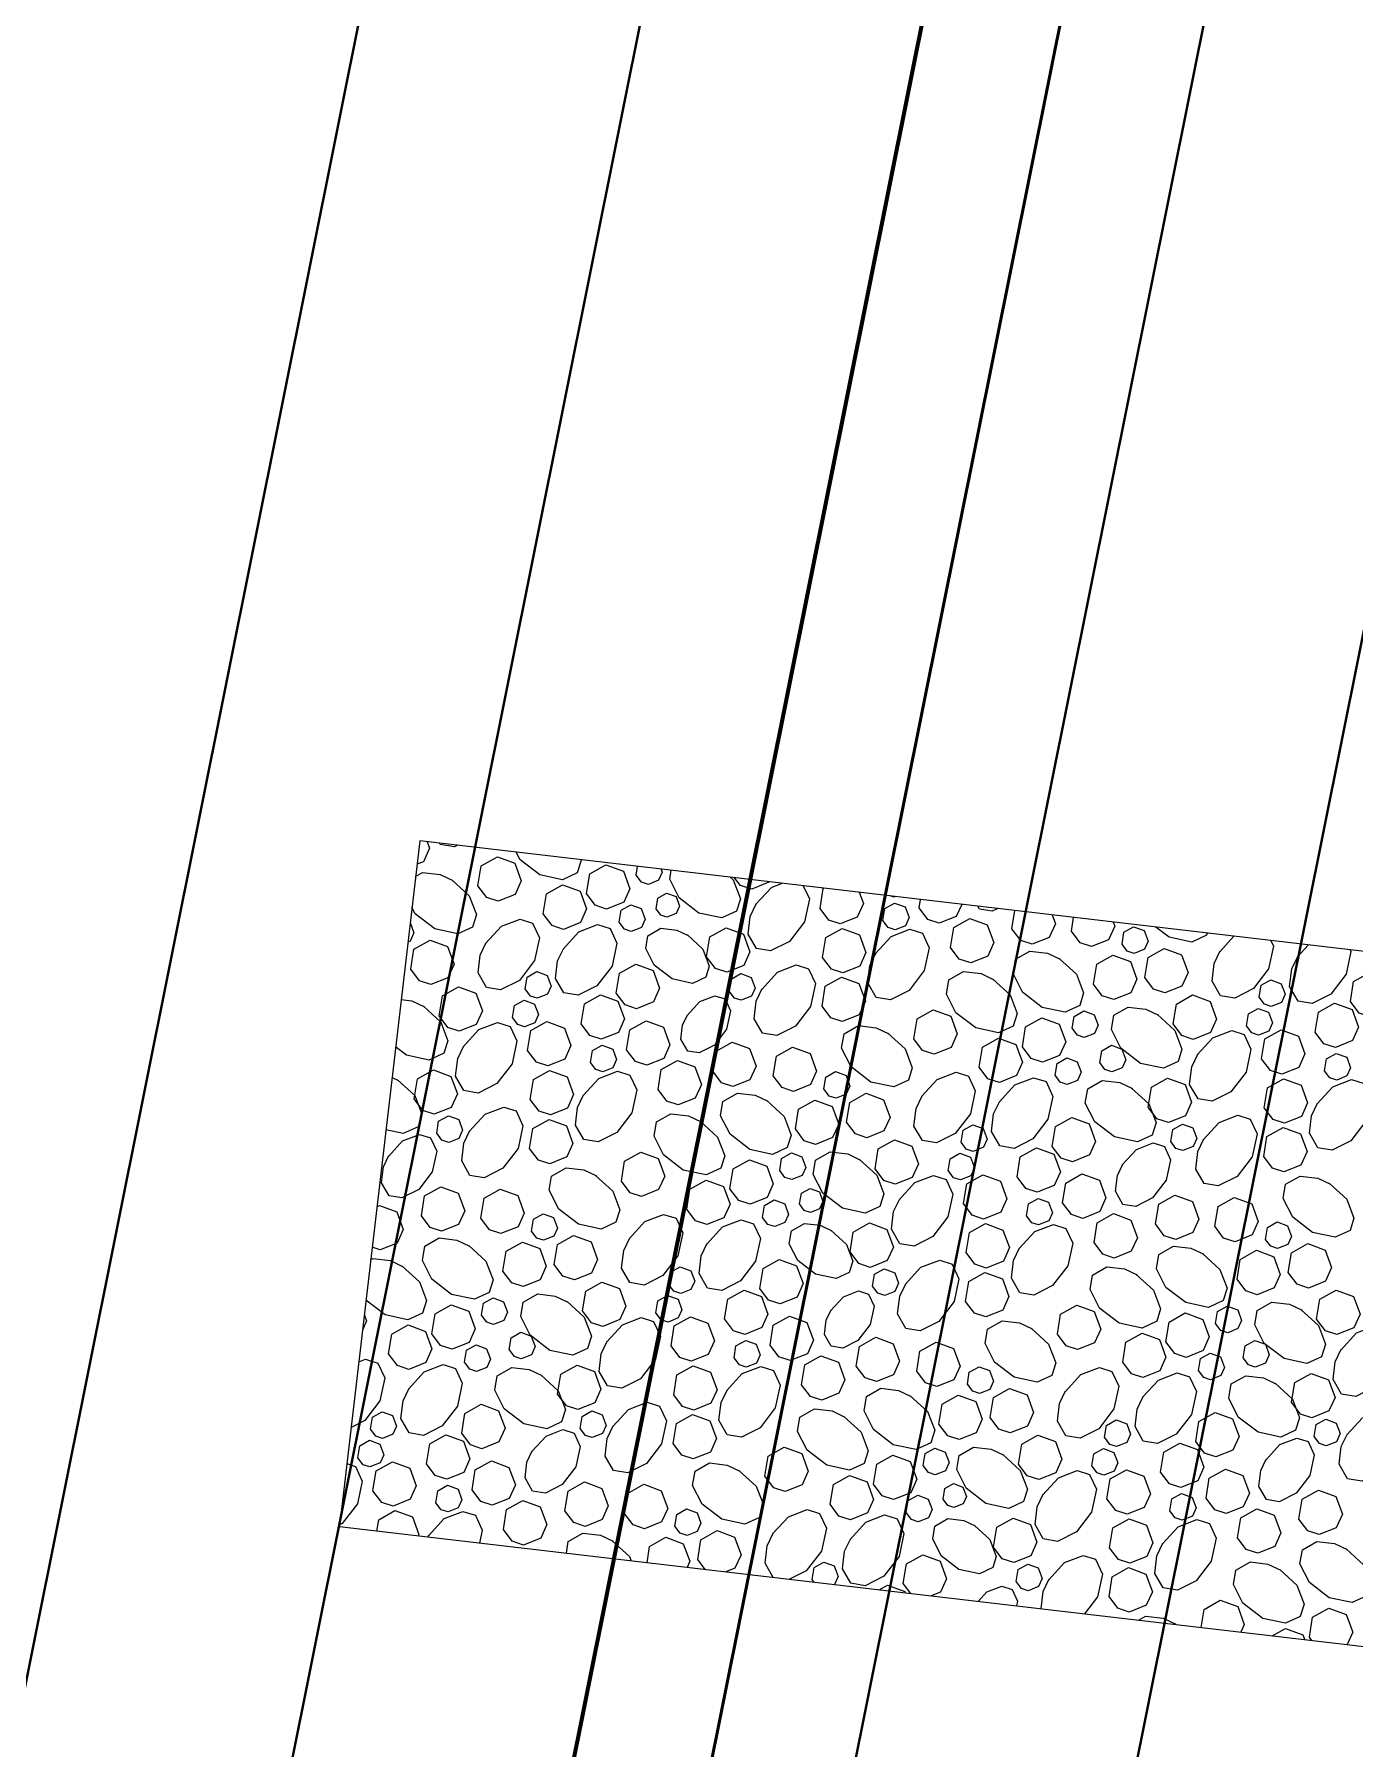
# Model space of a CAD drawing. Header units: feet. Extents: x 10084 to 13321, y 3329 to 8503.
# Drawn here: x 10614.25 to 10633.37, y 6440.68 to 6465.51 of the extents above; entities that cross this region are included whole.
import ezdxf

# ---------------------------------------------------------------- set-up
doc = ezdxf.new("R2010")
doc.units = ezdxf.units.FT
doc.header["$LTSCALE"] = 40
doc.header["$MEASUREMENT"] = 0
doc.linetypes.add('DGN Style 3', pattern=[204.068222, 145.763016, -58.305206])
doc.layers.add('Level 1', color=7, linetype='Continuous')
doc.layers.add('STORM', color=2, linetype='Continuous')

msp = doc.modelspace()

# ---------------------------------------------------------------- linework, layer by layer
at = {"layer": 'Level 1', "color": 5, "linetype": 'Continuous', "lineweight": 40}
for p, q in [((10607.023, 6406.217), (10620.74, 6474.618)), ((10610.933, 6405.372), (10624.45, 6472.772)), ((10618.753, 6403.679), (10632.299, 6471.226)), ((10622.662, 6402.831), (10636.225, 6470.46))]:
    msp.add_line(p, q, dxfattribs=at)
at = {"layer": 'Level 1', "color": 5, "linetype": 'Continuous', "lineweight": 70}
msp.add_line((10614.842, 6404.523), (10628.376, 6472.008), dxfattribs=at)
at = {"layer": 'Level 1', "color": 5, "linetype": 'DGN Style 3', "lineweight": 53}
msp.add_line((10616.764, 6404.138), (10630.298, 6471.623), dxfattribs=at)
at = {"layer": 'STORM', "color": 5, "flags": 128}
msp.add_lwpolyline([(10619.83, 6453.829), (10618.667, 6443.897), (10638.532, 6441.571), (10639.694, 6451.504)], close=True, dxfattribs=at)
for points in [[(10619.938, 6453.816), (10619.972, 6453.723), (10619.883, 6453.527), (10619.791, 6453.49)], [(10620.377, 6453.765), (10620.335, 6453.744), (10620.128, 6453.778), (10620.118, 6453.795)], [(10620.673, 6453.179), (10620.72, 6453.467), (10620.955, 6453.598), (10621.207, 6453.506), (10621.301, 6453.25), (10621.212, 6453.054), (10620.966, 6452.955), (10620.801, 6453.009), (10620.673, 6453.179)], [(10622.165, 6453.556), (10622.17, 6453.545), (10622.112, 6453.364), (10621.899, 6453.266), (10621.569, 6453.337), (10621.283, 6453.556), (10621.228, 6453.666)], [(10622.245, 6453.065), (10622.292, 6453.353), (10622.526, 6453.484), (10622.779, 6453.392), (10622.873, 6453.136), (10622.784, 6452.94), (10622.537, 6452.841), (10622.373, 6452.896), (10622.245, 6453.065)], [(10620.298, 6453.261), (10620.547, 6453.032), (10620.651, 6452.762), (10620.594, 6452.581), (10620.381, 6452.483), (10620.05, 6452.553), (10619.765, 6452.773), (10619.717, 6452.866)], [(10619.77, 6453.312), (10619.872, 6453.37), (10620.127, 6453.34), (10620.31, 6453.253)], [(10622.965, 6453.333), (10622.986, 6453.46)], [(10623.325, 6453.42), (10623.342, 6453.376), (10623.289, 6453.258), (10623.141, 6453.199), (10623.042, 6453.231), (10622.965, 6453.333)], [(10624.327, 6453.303), (10624.371, 6453.263), (10624.474, 6452.992), (10624.417, 6452.811), (10624.204, 6452.713), (10623.874, 6452.784), (10623.588, 6453.003), (10623.451, 6453.274), (10623.472, 6453.403)], [(10624.889, 6453.237), (10624.885, 6453.229), (10624.638, 6453.131), (10624.474, 6453.185), (10624.391, 6453.295)], [(10621.619, 6452.772), (10621.665, 6453.06), (10621.9, 6453.191), (10622.152, 6453.099), (10622.247, 6452.843), (10622.158, 6452.647), (10621.911, 6452.548), (10621.746, 6452.602), (10621.619, 6452.772)], [(10623.253, 6452.845), (10623.279, 6453.001), (10623.405, 6453.072), (10623.542, 6453.022), (10623.592, 6452.884), (10623.545, 6452.778), (10623.411, 6452.725), (10623.322, 6452.754), (10623.253, 6452.845)], [(10625.385, 6453.179), (10625.473, 6452.989), (10625.402, 6452.658), (10625.183, 6452.373), (10624.912, 6452.235), (10624.706, 6452.27), (10624.585, 6452.48), (10624.615, 6452.735), (10624.703, 6452.918)], [(10624.695, 6452.906), (10624.923, 6453.155), (10625.078, 6453.215)], [(10625.627, 6452.85), (10625.674, 6453.139), (10625.683, 6453.144)], [(10626.195, 6453.084), (10626.255, 6452.922), (10626.166, 6452.725), (10625.919, 6452.627), (10625.754, 6452.681), (10625.627, 6452.85)], [(10626.716, 6453.023), (10626.695, 6453.015), (10626.645, 6453.031)], [(10622.718, 6452.651), (10622.746, 6452.825), (10622.887, 6452.903), (10623.038, 6452.848), (10623.094, 6452.694), (10623.041, 6452.577), (10622.893, 6452.517), (10622.794, 6452.55), (10622.718, 6452.651)], [(10626.539, 6452.676), (10626.567, 6452.849), (10626.708, 6452.928), (10626.86, 6452.872), (10626.916, 6452.719), (10626.863, 6452.601), (10626.715, 6452.542), (10626.616, 6452.574), (10626.539, 6452.676)], [(10627.062, 6452.861), (10627.081, 6452.98)], [(10627.679, 6452.91), (10627.601, 6452.736), (10627.354, 6452.637), (10627.189, 6452.691), (10627.062, 6452.861)], [(10628.201, 6452.849), (10628.122, 6452.809), (10627.937, 6452.84), (10627.912, 6452.883)], [(10628.407, 6452.556), (10628.45, 6452.82)], [(10628.987, 6452.757), (10629.035, 6452.628), (10628.946, 6452.431), (10628.7, 6452.333), (10628.535, 6452.387), (10628.407, 6452.556)], [(10619.692, 6452.646), (10619.747, 6452.496), (10619.694, 6452.378), (10619.659, 6452.364)], [(10620.785, 6452.342), (10621.013, 6452.592), (10621.284, 6452.696), (10621.465, 6452.638), (10621.563, 6452.425), (10621.492, 6452.095), (10621.273, 6451.809), (10621.002, 6451.672), (10620.796, 6451.706), (10620.675, 6451.917), (10620.706, 6452.172), (10620.793, 6452.355)], [(10621.908, 6452.263), (10622.136, 6452.513), (10622.407, 6452.617), (10622.588, 6452.559), (10622.686, 6452.347), (10622.615, 6452.016), (10622.396, 6451.731), (10622.125, 6451.593), (10621.919, 6451.628), (10621.799, 6451.838), (10621.828, 6452.093), (10621.916, 6452.276)], [(10623.706, 6452.466), (10623.931, 6452.26), (10624.024, 6452.017), (10623.973, 6451.854), (10623.781, 6451.765), (10623.484, 6451.829), (10623.227, 6452.027), (10623.103, 6452.27), (10623.134, 6452.456), (10623.323, 6452.564), (10623.553, 6452.537), (10623.718, 6452.459)], [(10623.984, 6452.15), (10624.031, 6452.439), (10624.266, 6452.57), (10624.518, 6452.478), (10624.612, 6452.222), (10624.523, 6452.026), (10624.276, 6451.927), (10624.112, 6451.981), (10623.984, 6452.151)], [(10625.665, 6452.142), (10625.712, 6452.43), (10625.946, 6452.561), (10626.199, 6452.469), (10626.293, 6452.213), (10626.204, 6452.017), (10625.957, 6451.918), (10625.792, 6451.972), (10625.665, 6452.142)], [(10626.43, 6452.197), (10626.658, 6452.446), (10626.929, 6452.55), (10627.11, 6452.493), (10627.208, 6452.28), (10627.137, 6451.95), (10626.918, 6451.664), (10626.647, 6451.526), (10626.441, 6451.561), (10626.32, 6451.771), (10626.351, 6452.026), (10626.438, 6452.209)], [(10627.517, 6452.286), (10627.563, 6452.575), (10627.798, 6452.706), (10628.05, 6452.613), (10628.145, 6452.358), (10628.056, 6452.161), (10627.809, 6452.063), (10627.644, 6452.117), (10627.517, 6452.286)], [(10629.267, 6452.522), (10629.299, 6452.721)], [(10629.873, 6452.653), (10629.895, 6452.594), (10629.806, 6452.397), (10629.559, 6452.299), (10629.395, 6452.353), (10629.267, 6452.522)], [(10630.001, 6452.334), (10630.029, 6452.507), (10630.169, 6452.586), (10630.321, 6452.53), (10630.377, 6452.377), (10630.324, 6452.259), (10630.176, 6452.2), (10630.077, 6452.232), (10630.001, 6452.334)], [(10631.234, 6452.494), (10631.224, 6452.462), (10631.011, 6452.363), (10630.681, 6452.434), (10630.489, 6452.581)], [(10619.7, 6451.971), (10619.747, 6452.259), (10619.981, 6452.39), (10620.234, 6452.298), (10620.328, 6452.042), (10620.239, 6451.846), (10619.992, 6451.747), (10619.827, 6451.802), (10619.7, 6451.971)], [(10630.33, 6451.852), (10630.377, 6452.14), (10630.611, 6452.271), (10630.864, 6452.179), (10630.958, 6451.923), (10630.869, 6451.727), (10630.622, 6451.628), (10630.458, 6451.682), (10630.33, 6451.852)], [(10632.156, 6452.386), (10632.193, 6452.306), (10632.122, 6451.976), (10631.903, 6451.69), (10631.632, 6451.553), (10631.426, 6451.587), (10631.306, 6451.798), (10631.336, 6452.052), (10631.423, 6452.236)], [(10631.415, 6452.223), (10631.622, 6452.449)], [(10633.305, 6452.252), (10633.316, 6452.227), (10633.245, 6451.897), (10633.026, 6451.611), (10632.755, 6451.474), (10632.549, 6451.508), (10632.428, 6451.719), (10632.459, 6451.974), (10632.546, 6452.157)], [(10632.538, 6452.144), (10632.701, 6452.322)], [(10622.677, 6451.623), (10622.724, 6451.911), (10622.959, 6452.042), (10623.211, 6451.95), (10623.305, 6451.694), (10623.216, 6451.498), (10622.97, 6451.399), (10622.805, 6451.454), (10622.677, 6451.623)], [(10624.783, 6451.679), (10625.011, 6451.928), (10625.282, 6452.032), (10625.462, 6451.975), (10625.561, 6451.762), (10625.49, 6451.432), (10625.271, 6451.146), (10625, 6451.008), (10624.793, 6451.043), (10624.673, 6451.253), (10624.703, 6451.508), (10624.791, 6451.692)], [(10629.092, 6452.125), (10629.342, 6451.897), (10629.445, 6451.626), (10629.388, 6451.445), (10629.175, 6451.347), (10628.845, 6451.418), (10628.559, 6451.637), (10628.422, 6451.908), (10628.456, 6452.114), (10628.666, 6452.234), (10628.921, 6452.204), (10629.105, 6452.117)], [(10629.588, 6451.755), (10629.634, 6452.043), (10629.869, 6452.174), (10630.121, 6452.082), (10630.216, 6451.826), (10630.127, 6451.63), (10629.88, 6451.531), (10629.715, 6451.586), (10629.588, 6451.755)], [(10621.357, 6451.684), (10621.385, 6451.857), (10621.526, 6451.935), (10621.677, 6451.88), (10621.734, 6451.727), (10621.68, 6451.608), (10621.532, 6451.549), (10621.433, 6451.582), (10621.357, 6451.684)], [(10624.311, 6451.654), (10624.339, 6451.827), (10624.48, 6451.906), (10624.631, 6451.85), (10624.687, 6451.697), (10624.634, 6451.579), (10624.486, 6451.52), (10624.387, 6451.553), (10624.311, 6451.654)], [(10625.657, 6451.434), (10625.704, 6451.723), (10625.938, 6451.854), (10626.191, 6451.762), (10626.285, 6451.506), (10626.196, 6451.31), (10625.949, 6451.211), (10625.784, 6451.265), (10625.657, 6451.435)], [(10628.129, 6451.827), (10628.379, 6451.598), (10628.482, 6451.327), (10628.425, 6451.147), (10628.212, 6451.048), (10627.882, 6451.12), (10627.596, 6451.339), (10627.459, 6451.609), (10627.493, 6451.816), (10627.704, 6451.936), (10627.959, 6451.906), (10628.142, 6451.819)], [(10631.987, 6451.564), (10632.015, 6451.737), (10632.156, 6451.816), (10632.307, 6451.761), (10632.364, 6451.607), (10632.31, 6451.489), (10632.162, 6451.43), (10632.064, 6451.463), (10631.987, 6451.564)], [(10633.307, 6451.504), (10633.354, 6451.792), (10633.589, 6451.923), (10633.841, 6451.831), (10633.935, 6451.575), (10633.846, 6451.379), (10633.6, 6451.28), (10633.435, 6451.334), (10633.307, 6451.504)], [(10619.561, 6451.53), (10619.716, 6451.512), (10619.899, 6451.425)], [(10620.111, 6451.296), (10620.158, 6451.585), (10620.392, 6451.716), (10620.645, 6451.623), (10620.739, 6451.368), (10620.65, 6451.171), (10620.404, 6451.073), (10620.239, 6451.127), (10620.111, 6451.296)], [(10621.173, 6451.27), (10621.201, 6451.443), (10621.341, 6451.521), (10621.493, 6451.466), (10621.549, 6451.313), (10621.496, 6451.195), (10621.348, 6451.136), (10621.249, 6451.168), (10621.173, 6451.27)], [(10622.168, 6451.18), (10622.215, 6451.468), (10622.449, 6451.6), (10622.701, 6451.507), (10622.796, 6451.252), (10622.707, 6451.055), (10622.46, 6450.957), (10622.295, 6451.011), (10622.168, 6451.18)], [(10623.702, 6451.3), (10623.887, 6451.502), (10624.106, 6451.586), (10624.253, 6451.54), (10624.332, 6451.368), (10624.275, 6451.1), (10624.097, 6450.868), (10623.878, 6450.757), (10623.711, 6450.785), (10623.613, 6450.955), (10623.638, 6451.162), (10623.709, 6451.31)], [(10630.741, 6451.177), (10630.788, 6451.466), (10631.022, 6451.597), (10631.275, 6451.504), (10631.369, 6451.249), (10631.28, 6451.052), (10631.033, 6450.954), (10630.869, 6451.008), (10630.741, 6451.177)], [(10619.886, 6451.433), (10620.136, 6451.204), (10620.239, 6450.934), (10620.182, 6450.753), (10619.969, 6450.655), (10619.639, 6450.726), (10619.481, 6450.847)], [(10626.986, 6450.961), (10627.033, 6451.25), (10627.267, 6451.381), (10627.52, 6451.289), (10627.614, 6451.033), (10627.525, 6450.836), (10627.278, 6450.738), (10627.113, 6450.792), (10626.986, 6450.961)], [(10628.558, 6450.847), (10628.605, 6451.136), (10628.839, 6451.267), (10629.092, 6451.175), (10629.186, 6450.919), (10629.097, 6450.722), (10628.85, 6450.624), (10628.685, 6450.678), (10628.558, 6450.847)], [(10629.278, 6451.115), (10629.306, 6451.288), (10629.447, 6451.367), (10629.598, 6451.311), (10629.655, 6451.158), (10629.602, 6451.04), (10629.453, 6450.981), (10629.354, 6451.014), (10629.278, 6451.115)], [(10630.516, 6451.314), (10630.766, 6451.085), (10630.869, 6450.814), (10630.812, 6450.634), (10630.599, 6450.535), (10630.269, 6450.606), (10629.983, 6450.826), (10629.846, 6451.096), (10629.88, 6451.303), (10630.091, 6451.423), (10630.346, 6451.393), (10630.529, 6451.306)], [(10631.803, 6451.151), (10631.831, 6451.324), (10631.971, 6451.402), (10632.123, 6451.347), (10632.179, 6451.193), (10632.126, 6451.075), (10631.978, 6451.016), (10631.879, 6451.049), (10631.803, 6451.151)], [(10632.798, 6451.061), (10632.844, 6451.349), (10633.079, 6451.481), (10633.331, 6451.388), (10633.425, 6451.132), (10633.337, 6450.936), (10633.09, 6450.838), (10632.925, 6450.892), (10632.798, 6451.061)], [(10620.46, 6450.847), (10620.688, 6451.097), (10620.959, 6451.201), (10621.139, 6451.143), (10621.238, 6450.931), (10621.167, 6450.6), (10620.948, 6450.315), (10620.677, 6450.177), (10620.471, 6450.212), (10620.35, 6450.422), (10620.38, 6450.677), (10620.468, 6450.86)], [(10621.392, 6450.792), (10621.439, 6451.081), (10621.673, 6451.212), (10621.926, 6451.119), (10622.02, 6450.864), (10621.931, 6450.667), (10621.684, 6450.569), (10621.52, 6450.623), (10621.392, 6450.792)], [(10622.827, 6450.803), (10622.873, 6451.091), (10623.108, 6451.222), (10623.36, 6451.13), (10623.454, 6450.874), (10623.366, 6450.678), (10623.119, 6450.579), (10622.954, 6450.633), (10622.827, 6450.803)], [(10626.611, 6451.043), (10626.86, 6450.815), (10626.964, 6450.544), (10626.907, 6450.364), (10626.694, 6450.265), (10626.363, 6450.336), (10626.078, 6450.555), (10625.94, 6450.826), (10625.975, 6451.033), (10626.185, 6451.153), (10626.44, 6451.123), (10626.623, 6451.035)], [(10631.09, 6450.728), (10631.318, 6450.978), (10631.589, 6451.082), (10631.769, 6451.024), (10631.868, 6450.812), (10631.797, 6450.481), (10631.578, 6450.195), (10631.307, 6450.058), (10631.101, 6450.093), (10630.98, 6450.303), (10631.01, 6450.558), (10631.098, 6450.741)], [(10632.022, 6450.673), (10632.069, 6450.961), (10632.303, 6451.093), (10632.556, 6451), (10632.65, 6450.745), (10632.561, 6450.548), (10632.314, 6450.45), (10632.149, 6450.504), (10632.022, 6450.673)], [(10622.304, 6450.618), (10622.332, 6450.791), (10622.473, 6450.869), (10622.625, 6450.814), (10622.681, 6450.661), (10622.628, 6450.543), (10622.48, 6450.484), (10622.381, 6450.516), (10622.305, 6450.618)], [(10624.074, 6450.495), (10624.121, 6450.784), (10624.356, 6450.915), (10624.608, 6450.823), (10624.702, 6450.567), (10624.613, 6450.37), (10624.367, 6450.272), (10624.202, 6450.326), (10624.075, 6450.495)], [(10624.95, 6450.424), (10624.997, 6450.712), (10625.231, 6450.843), (10625.484, 6450.751), (10625.578, 6450.495), (10625.489, 6450.299), (10625.242, 6450.2), (10625.077, 6450.255), (10624.95, 6450.424)], [(10627.932, 6450.554), (10627.978, 6450.843), (10628.213, 6450.974), (10628.465, 6450.881), (10628.559, 6450.626), (10628.471, 6450.43), (10628.224, 6450.331), (10628.059, 6450.385), (10627.932, 6450.554)], [(10629.678, 6450.617), (10629.706, 6450.79), (10629.847, 6450.869), (10629.998, 6450.814), (10630.054, 6450.66), (10630.001, 6450.542), (10629.853, 6450.483), (10629.754, 6450.516), (10629.678, 6450.617)], [(10632.934, 6450.498), (10632.962, 6450.672), (10633.103, 6450.75), (10633.255, 6450.695), (10633.311, 6450.541), (10633.258, 6450.424), (10633.11, 6450.364), (10633.011, 6450.397), (10632.934, 6450.498)], [(10619.749, 6450.092), (10619.796, 6450.381), (10620.031, 6450.512), (10620.283, 6450.419), (10620.377, 6450.164), (10620.288, 6449.967), (10620.041, 6449.869), (10619.877, 6449.923), (10619.749, 6450.092)], [(10621.43, 6450.083), (10621.477, 6450.372), (10621.711, 6450.503), (10621.964, 6450.411), (10622.058, 6450.155), (10621.969, 6449.959), (10621.722, 6449.86), (10621.558, 6449.914), (10621.43, 6450.083)], [(10623.282, 6450.228), (10623.328, 6450.517), (10623.563, 6450.648), (10623.816, 6450.555), (10623.91, 6450.3), (10623.821, 6450.103), (10623.574, 6450.005), (10623.409, 6450.059), (10623.282, 6450.228)], [(10629.031, 6450.434), (10629.059, 6450.607), (10629.2, 6450.686), (10629.351, 6450.631), (10629.407, 6450.477), (10629.354, 6450.359), (10629.206, 6450.3), (10629.107, 6450.333), (10629.031, 6450.434)], [(10619.509, 6450.368), (10619.759, 6450.139), (10619.863, 6449.869), (10619.806, 6449.688), (10619.593, 6449.59), (10619.34, 6449.644)], [(10619.429, 6450.404), (10619.522, 6450.36)], [(10622.195, 6450.139), (10622.424, 6450.388), (10622.694, 6450.492), (10622.875, 6450.435), (10622.973, 6450.222), (10622.902, 6449.891), (10622.683, 6449.606), (10622.413, 6449.468), (10622.206, 6449.503), (10622.086, 6449.713), (10622.116, 6449.968), (10622.203, 6450.151)], [(10625.683, 6450.236), (10625.711, 6450.409), (10625.852, 6450.488), (10626.004, 6450.432), (10626.06, 6450.279), (10626.007, 6450.161), (10625.859, 6450.102), (10625.76, 6450.134), (10625.684, 6450.236)], [(10627.098, 6450.125), (10627.326, 6450.374), (10627.597, 6450.478), (10627.778, 6450.421), (10627.876, 6450.208), (10627.805, 6449.877), (10627.586, 6449.592), (10627.315, 6449.455), (10627.109, 6449.489), (10626.988, 6449.699), (10627.019, 6449.954), (10627.106, 6450.138)], [(10628.221, 6450.046), (10628.449, 6450.296), (10628.72, 6450.399), (10628.9, 6450.342), (10628.999, 6450.129), (10628.928, 6449.799), (10628.709, 6449.513), (10628.438, 6449.376), (10628.231, 6449.41), (10628.111, 6449.621), (10628.141, 6449.876), (10628.229, 6450.059)], [(10630.139, 6450.249), (10630.389, 6450.02), (10630.493, 6449.75), (10630.435, 6449.569), (10630.223, 6449.471), (10629.892, 6449.542), (10629.606, 6449.761), (10629.469, 6450.031), (10629.504, 6450.238), (10629.714, 6450.358), (10629.969, 6450.328), (10630.152, 6450.241)], [(10630.379, 6449.973), (10630.426, 6450.262), (10630.661, 6450.393), (10630.913, 6450.3), (10631.007, 6450.045), (10630.918, 6449.848), (10630.672, 6449.749), (10630.507, 6449.804), (10630.379, 6449.973)], [(10632.06, 6449.964), (10632.107, 6450.253), (10632.341, 6450.384), (10632.594, 6450.291), (10632.688, 6450.036), (10632.599, 6449.839), (10632.352, 6449.741), (10632.188, 6449.795), (10632.06, 6449.964)], [(10632.825, 6450.019), (10633.053, 6450.269), (10633.324, 6450.373), (10633.505, 6450.315), (10633.603, 6450.103), (10633.532, 6449.772), (10633.313, 6449.487), (10633.042, 6449.349), (10632.836, 6449.384), (10632.716, 6449.594), (10632.746, 6449.849), (10632.833, 6450.032)], [(10624.857, 6450.067), (10625.106, 6449.838), (10625.21, 6449.568), (10625.153, 6449.387), (10624.94, 6449.289), (10624.61, 6449.36), (10624.324, 6449.579), (10624.187, 6449.849), (10624.221, 6450.056), (10624.432, 6450.176), (10624.686, 6450.146), (10624.87, 6450.059)], [(10625.271, 6449.657), (10625.317, 6449.945), (10625.552, 6450.076), (10625.804, 6449.984), (10625.898, 6449.728), (10625.809, 6449.532), (10625.563, 6449.433), (10625.398, 6449.487), (10625.271, 6449.657)], [(10626.013, 6449.754), (10626.06, 6450.042), (10626.294, 6450.173), (10626.547, 6450.081), (10626.641, 6449.825), (10626.552, 6449.629), (10626.305, 6449.53), (10626.14, 6449.584), (10626.013, 6449.754)], [(10620.076, 6449.596), (10620.104, 6449.769), (10620.245, 6449.847), (10620.396, 6449.792), (10620.452, 6449.639), (10620.399, 6449.521), (10620.251, 6449.462), (10620.152, 6449.494), (10620.076, 6449.596)], [(10620.548, 6449.621), (10620.776, 6449.87), (10621.047, 6449.974), (10621.227, 6449.917), (10621.326, 6449.704), (10621.255, 6449.373), (10621.036, 6449.088), (10620.765, 6448.95), (10620.558, 6448.985), (10620.438, 6449.195), (10620.468, 6449.45), (10620.556, 6449.633)], [(10621.422, 6449.376), (10621.469, 6449.665), (10621.703, 6449.796), (10621.956, 6449.703), (10622.05, 6449.448), (10621.961, 6449.251), (10621.715, 6449.153), (10621.549, 6449.207), (10621.422, 6449.376)], [(10623.894, 6449.768), (10624.144, 6449.54), (10624.247, 6449.269), (10624.19, 6449.089), (10623.977, 6448.99), (10623.647, 6449.061), (10623.361, 6449.281), (10623.224, 6449.551), (10623.258, 6449.758), (10623.469, 6449.878), (10623.724, 6449.848), (10623.907, 6449.76)], [(10628.99, 6449.405), (10629.037, 6449.694), (10629.272, 6449.825), (10629.524, 6449.733), (10629.618, 6449.477), (10629.529, 6449.28), (10629.282, 6449.182), (10629.118, 6449.236), (10628.99, 6449.405)], [(10631.178, 6449.501), (10631.406, 6449.751), (10631.677, 6449.855), (10631.857, 6449.797), (10631.956, 6449.585), (10631.885, 6449.254), (10631.666, 6448.969), (10631.395, 6448.831), (10631.189, 6448.866), (10631.068, 6449.076), (10631.098, 6449.331), (10631.186, 6449.514)], [(10619.377, 6449.26), (10619.582, 6449.485), (10619.826, 6449.578), (10619.988, 6449.527), (10620.077, 6449.336), (10620.013, 6449.038), (10619.816, 6448.781), (10619.572, 6448.657), (10619.386, 6448.688), (10619.278, 6448.878), (10619.305, 6449.107), (10619.384, 6449.272)], [(10627.67, 6449.466), (10627.698, 6449.639), (10627.839, 6449.718), (10627.99, 6449.662), (10628.047, 6449.509), (10627.993, 6449.391), (10627.845, 6449.332), (10627.746, 6449.365), (10627.67, 6449.466)], [(10630.706, 6449.477), (10630.734, 6449.65), (10630.875, 6449.728), (10631.026, 6449.673), (10631.082, 6449.52), (10631.029, 6449.402), (10630.881, 6449.343), (10630.782, 6449.375), (10630.706, 6449.477)], [(10632.052, 6449.257), (10632.099, 6449.546), (10632.333, 6449.677), (10632.586, 6449.584), (10632.68, 6449.329), (10632.591, 6449.132), (10632.344, 6449.034), (10632.179, 6449.088), (10632.052, 6449.257)], [(10622.751, 6448.903), (10622.798, 6449.192), (10623.032, 6449.323), (10623.285, 6449.23), (10623.379, 6448.975), (10623.29, 6448.778), (10623.043, 6448.68), (10622.879, 6448.734), (10622.751, 6448.903)], [(10625.043, 6449.057), (10625.071, 6449.23), (10625.212, 6449.309), (10625.363, 6449.253), (10625.42, 6449.1), (10625.367, 6448.982), (10625.219, 6448.923), (10625.12, 6448.956), (10625.043, 6449.057)], [(10626.199, 6449.215), (10626.448, 6448.987), (10626.552, 6448.716), (10626.495, 6448.536), (10626.282, 6448.437), (10625.951, 6448.508), (10625.666, 6448.727), (10625.529, 6448.998), (10625.563, 6449.205), (10625.773, 6449.325), (10626.028, 6449.295), (10626.212, 6449.207)], [(10626.424, 6449.079), (10626.471, 6449.367), (10626.705, 6449.498), (10626.958, 6449.406), (10627.052, 6449.15), (10626.963, 6448.954), (10626.716, 6448.855), (10626.551, 6448.91), (10626.424, 6449.079)], [(10627.485, 6449.052), (10627.513, 6449.225), (10627.654, 6449.304), (10627.806, 6449.249), (10627.862, 6449.095), (10627.809, 6448.977), (10627.661, 6448.918), (10627.562, 6448.951), (10627.486, 6449.052)], [(10628.48, 6448.963), (10628.527, 6449.251), (10628.762, 6449.382), (10629.014, 6449.29), (10629.108, 6449.034), (10629.02, 6448.838), (10628.773, 6448.739), (10628.608, 6448.794), (10628.481, 6448.963)], [(10630.005, 6449.137), (10630.21, 6449.361), (10630.454, 6449.455), (10630.616, 6449.403), (10630.705, 6449.212), (10630.641, 6448.914), (10630.444, 6448.657), (10630.2, 6448.534), (10630.014, 6448.565), (10629.906, 6448.754), (10629.933, 6448.984), (10630.012, 6449.149)], [(10622.376, 6448.985), (10622.625, 6448.757), (10622.729, 6448.486), (10622.672, 6448.305), (10622.459, 6448.207), (10622.128, 6448.278), (10621.843, 6448.497), (10621.705, 6448.768), (10621.74, 6448.974), (10621.95, 6449.095), (10622.205, 6449.065), (10622.388, 6448.977)], [(10624.323, 6448.789), (10624.37, 6449.078), (10624.604, 6449.209), (10624.857, 6449.116), (10624.951, 6448.861), (10624.862, 6448.664), (10624.615, 6448.566), (10624.451, 6448.62), (10624.323, 6448.789)], [(10619.855, 6448.4), (10619.902, 6448.688), (10620.137, 6448.819), (10620.389, 6448.727), (10620.483, 6448.471), (10620.394, 6448.275), (10620.147, 6448.176), (10619.983, 6448.231), (10619.855, 6448.4)], [(10620.715, 6448.366), (10620.762, 6448.654), (10620.996, 6448.785), (10621.249, 6448.693), (10621.343, 6448.437), (10621.254, 6448.241), (10621.007, 6448.142), (10620.842, 6448.197), (10620.715, 6448.366)], [(10623.697, 6448.496), (10623.743, 6448.785), (10623.978, 6448.916), (10624.23, 6448.823), (10624.325, 6448.568), (10624.236, 6448.371), (10623.989, 6448.273), (10623.824, 6448.327), (10623.697, 6448.496)], [(10625.331, 6448.57), (10625.357, 6448.725), (10625.483, 6448.796), (10625.62, 6448.746), (10625.67, 6448.608), (10625.622, 6448.502), (10625.489, 6448.449), (10625.4, 6448.478), (10625.331, 6448.57)], [(10626.773, 6448.63), (10627.001, 6448.88), (10627.272, 6448.983), (10627.452, 6448.926), (10627.551, 6448.713), (10627.48, 6448.383), (10627.261, 6448.097), (10626.99, 6447.96), (10626.783, 6447.994), (10626.663, 6448.205), (10626.693, 6448.46), (10626.781, 6448.643)], [(10627.705, 6448.575), (10627.752, 6448.863), (10627.986, 6448.994), (10628.239, 6448.902), (10628.333, 6448.646), (10628.244, 6448.45), (10627.997, 6448.351), (10627.832, 6448.406), (10627.705, 6448.575)], [(10629.14, 6448.585), (10629.186, 6448.874), (10629.421, 6449.005), (10629.673, 6448.913), (10629.767, 6448.657), (10629.678, 6448.46), (10629.432, 6448.362), (10629.267, 6448.416), (10629.14, 6448.585)], [(10633.006, 6448.866), (10633.255, 6448.638), (10633.359, 6448.367), (10633.302, 6448.186), (10633.089, 6448.088), (10632.758, 6448.159), (10632.473, 6448.378), (10632.335, 6448.649), (10632.37, 6448.855), (10632.58, 6448.975), (10632.835, 6448.945), (10633.018, 6448.858)], [(10619.21, 6448.529), (10619.246, 6448.549), (10619.498, 6448.457), (10619.593, 6448.201), (10619.504, 6448.005), (10619.257, 6447.906), (10619.141, 6447.944)], [(10624.796, 6448.376), (10624.824, 6448.549), (10624.965, 6448.628), (10625.116, 6448.572), (10625.172, 6448.419), (10625.119, 6448.301), (10624.971, 6448.242), (10624.872, 6448.275), (10624.796, 6448.376)], [(10628.617, 6448.4), (10628.645, 6448.573), (10628.786, 6448.652), (10628.938, 6448.597), (10628.994, 6448.443), (10628.941, 6448.325), (10628.792, 6448.266), (10628.694, 6448.299), (10628.617, 6448.4)], [(10630.485, 6448.281), (10630.532, 6448.569), (10630.767, 6448.7), (10631.019, 6448.608), (10631.113, 6448.352), (10631.024, 6448.156), (10630.778, 6448.057), (10630.613, 6448.111), (10630.485, 6448.281)], [(10631.345, 6448.247), (10631.392, 6448.535), (10631.626, 6448.666), (10631.879, 6448.574), (10631.973, 6448.318), (10631.884, 6448.122), (10631.637, 6448.023), (10631.472, 6448.077), (10631.345, 6448.247)], [(10621.449, 6448.178), (10621.477, 6448.35), (10621.617, 6448.429), (10621.769, 6448.374), (10621.825, 6448.221), (10621.772, 6448.103), (10621.624, 6448.044), (10621.525, 6448.076), (10621.449, 6448.178)], [(10622.863, 6448.067), (10623.091, 6448.316), (10623.362, 6448.42), (10623.543, 6448.363), (10623.641, 6448.15), (10623.57, 6447.819), (10623.351, 6447.534), (10623.08, 6447.396), (10622.874, 6447.431), (10622.753, 6447.641), (10622.784, 6447.896), (10622.871, 6448.079)], [(10623.986, 6447.988), (10624.214, 6448.238), (10624.485, 6448.341), (10624.665, 6448.284), (10624.764, 6448.071), (10624.693, 6447.74), (10624.474, 6447.455), (10624.203, 6447.318), (10623.996, 6447.352), (10623.876, 6447.562), (10623.906, 6447.817), (10623.994, 6448.001)], [(10625.784, 6448.19), (10626.009, 6447.985), (10626.102, 6447.741), (10626.051, 6447.579), (10625.859, 6447.49), (10625.561, 6447.554), (10625.305, 6447.751), (10625.181, 6447.995), (10625.212, 6448.181), (10625.401, 6448.289), (10625.631, 6448.262), (10625.796, 6448.183)], [(10626.062, 6447.875), (10626.109, 6448.164), (10626.344, 6448.295), (10626.596, 6448.202), (10626.69, 6447.947), (10626.601, 6447.75), (10626.354, 6447.651), (10626.19, 6447.706), (10626.062, 6447.875)], [(10627.743, 6447.866), (10627.79, 6448.155), (10628.024, 6448.286), (10628.277, 6448.193), (10628.371, 6447.938), (10628.282, 6447.741), (10628.035, 6447.643), (10627.87, 6447.697), (10627.743, 6447.866)], [(10628.508, 6447.921), (10628.736, 6448.171), (10629.007, 6448.275), (10629.188, 6448.217), (10629.286, 6448.005), (10629.215, 6447.674), (10628.996, 6447.389), (10628.725, 6447.251), (10628.519, 6447.285), (10628.398, 6447.496), (10628.429, 6447.751), (10628.516, 6447.934)], [(10629.595, 6448.011), (10629.641, 6448.299), (10629.876, 6448.43), (10630.128, 6448.338), (10630.223, 6448.082), (10630.134, 6447.886), (10629.887, 6447.787), (10629.722, 6447.842), (10629.595, 6448.011)], [(10632.078, 6448.058), (10632.106, 6448.231), (10632.247, 6448.31), (10632.399, 6448.255), (10632.455, 6448.101), (10632.402, 6447.983), (10632.254, 6447.924), (10632.155, 6447.957), (10632.079, 6448.058)], [(10620.54, 6447.968), (10620.789, 6447.74), (10620.893, 6447.47), (10620.836, 6447.289), (10620.623, 6447.191), (10620.292, 6447.261), (10620.007, 6447.481), (10619.87, 6447.751), (10619.904, 6447.958), (10620.114, 6448.078), (10620.369, 6448.048), (10620.553, 6447.961)], [(10621.036, 6447.599), (10621.082, 6447.887), (10621.317, 6448.018), (10621.569, 6447.926), (10621.663, 6447.67), (10621.575, 6447.474), (10621.328, 6447.375), (10621.163, 6447.429), (10621.036, 6447.598)], [(10621.778, 6447.695), (10621.825, 6447.984), (10622.059, 6448.115), (10622.312, 6448.023), (10622.406, 6447.767), (10622.317, 6447.57), (10622.07, 6447.472), (10621.905, 6447.526), (10621.778, 6447.695)], [(10619.12, 6447.762), (10619.151, 6447.78), (10619.406, 6447.75), (10619.59, 6447.662)], [(10631.17, 6447.849), (10631.419, 6447.621), (10631.523, 6447.35), (10631.466, 6447.17), (10631.253, 6447.071), (10630.923, 6447.142), (10630.637, 6447.362), (10630.5, 6447.632), (10630.534, 6447.839), (10630.744, 6447.959), (10630.999, 6447.929), (10631.183, 6447.842)], [(10631.666, 6447.479), (10631.712, 6447.768), (10631.947, 6447.899), (10632.199, 6447.806), (10632.293, 6447.551), (10632.204, 6447.354), (10631.958, 6447.256), (10631.793, 6447.31), (10631.666, 6447.479)], [(10632.408, 6447.576), (10632.455, 6447.865), (10632.689, 6447.996), (10632.942, 6447.903), (10633.036, 6447.648), (10632.947, 6447.451), (10632.7, 6447.353), (10632.535, 6447.407), (10632.408, 6447.576)], [(10619.577, 6447.67), (10619.826, 6447.442), (10619.93, 6447.171), (10619.873, 6446.991), (10619.66, 6446.892), (10619.33, 6446.963), (10619.051, 6447.177)], [(10623.435, 6447.408), (10623.463, 6447.581), (10623.604, 6447.66), (10623.755, 6447.604), (10623.812, 6447.451), (10623.758, 6447.333), (10623.61, 6447.274), (10623.511, 6447.306), (10623.435, 6447.408)], [(10624.755, 6447.347), (10624.802, 6447.636), (10625.037, 6447.767), (10625.289, 6447.674), (10625.383, 6447.419), (10625.294, 6447.222), (10625.048, 6447.124), (10624.883, 6447.178), (10624.755, 6447.347)], [(10626.388, 6447.379), (10626.417, 6447.552), (10626.558, 6447.63), (10626.709, 6447.575), (10626.765, 6447.421), (10626.712, 6447.304), (10626.564, 6447.244), (10626.465, 6447.277), (10626.389, 6447.379)], [(10626.861, 6447.403), (10627.089, 6447.653), (10627.36, 6447.757), (10627.54, 6447.699), (10627.639, 6447.486), (10627.568, 6447.156), (10627.349, 6446.87), (10627.078, 6446.733), (10626.871, 6446.767), (10626.751, 6446.978), (10626.781, 6447.233), (10626.869, 6447.416)], [(10627.735, 6447.159), (10627.782, 6447.448), (10628.016, 6447.579), (10628.269, 6447.486), (10628.363, 6447.231), (10628.274, 6447.034), (10628.027, 6446.936), (10627.862, 6446.99), (10627.735, 6447.159)], [(10630.207, 6447.551), (10630.457, 6447.323), (10630.56, 6447.052), (10630.503, 6446.872), (10630.29, 6446.773), (10629.96, 6446.844), (10629.674, 6447.063), (10629.537, 6447.334), (10629.571, 6447.541), (10629.781, 6447.661), (10630.037, 6447.631), (10630.22, 6447.543)], [(10622.189, 6447.021), (10622.236, 6447.309), (10622.47, 6447.44), (10622.723, 6447.348), (10622.817, 6447.092), (10622.728, 6446.896), (10622.481, 6446.797), (10622.317, 6446.851), (10622.189, 6447.021)], [(10624.246, 6446.905), (10624.292, 6447.193), (10624.527, 6447.324), (10624.779, 6447.232), (10624.873, 6446.976), (10624.785, 6446.78), (10624.538, 6446.681), (10624.373, 6446.735), (10624.246, 6446.905)], [(10625.78, 6447.025), (10625.965, 6447.227), (10626.184, 6447.311), (10626.33, 6447.264), (10626.41, 6447.092), (10626.353, 6446.824), (10626.175, 6446.593), (10625.956, 6446.482), (10625.789, 6446.51), (10625.691, 6446.68), (10625.716, 6446.887), (10625.787, 6447.035)], [(10632.819, 6446.901), (10632.866, 6447.19), (10633.1, 6447.321), (10633.353, 6447.229), (10633.447, 6446.973), (10633.358, 6446.776), (10633.111, 6446.678), (10632.947, 6446.732), (10632.819, 6446.901)], [(10620.006, 6446.691), (10620.053, 6446.98), (10620.287, 6447.111), (10620.54, 6447.018), (10620.634, 6446.763), (10620.545, 6446.566), (10620.298, 6446.468), (10620.133, 6446.522), (10620.006, 6446.691)], [(10620.726, 6446.959), (10620.754, 6447.132), (10620.895, 6447.211), (10621.046, 6447.155), (10621.103, 6447.002), (10621.049, 6446.884), (10620.901, 6446.825), (10620.802, 6446.857), (10620.726, 6446.959)], [(10621.964, 6447.157), (10622.213, 6446.929), (10622.317, 6446.658), (10622.26, 6446.478), (10622.047, 6446.379), (10621.717, 6446.45), (10621.431, 6446.669), (10621.294, 6446.94), (10621.328, 6447.147), (10621.539, 6447.267), (10621.793, 6447.237), (10621.977, 6447.149)], [(10623.251, 6446.994), (10623.278, 6447.167), (10623.419, 6447.246), (10623.571, 6447.19), (10623.627, 6447.037), (10623.574, 6446.919), (10623.426, 6446.86), (10623.327, 6446.892), (10623.251, 6446.994)], [(10629.064, 6446.686), (10629.111, 6446.974), (10629.345, 6447.105), (10629.598, 6447.013), (10629.692, 6446.757), (10629.603, 6446.561), (10629.356, 6446.462), (10629.191, 6446.517), (10629.064, 6446.686)], [(10631.356, 6446.84), (10631.384, 6447.013), (10631.525, 6447.092), (10631.676, 6447.036), (10631.733, 6446.883), (10631.679, 6446.765), (10631.531, 6446.706), (10631.432, 6446.738), (10631.356, 6446.84)], [(10632.594, 6447.038), (10632.844, 6446.81), (10632.947, 6446.539), (10632.89, 6446.358), (10632.677, 6446.26), (10632.347, 6446.331), (10632.061, 6446.55), (10631.924, 6446.821), (10631.958, 6447.027), (10632.168, 6447.148), (10632.424, 6447.118), (10632.607, 6447.03)], [(10619.027, 6446.97), (10619.062, 6446.877), (10619.001, 6446.741)], [(10619.38, 6446.398), (10619.426, 6446.687), (10619.661, 6446.818), (10619.913, 6446.725), (10620.007, 6446.47), (10619.919, 6446.273), (10619.672, 6446.175), (10619.507, 6446.229), (10619.38, 6446.398)], [(10622.538, 6446.572), (10622.766, 6446.822), (10623.037, 6446.925), (10623.217, 6446.868), (10623.316, 6446.655), (10623.245, 6446.325), (10623.026, 6446.039), (10622.755, 6445.902), (10622.549, 6445.936), (10622.428, 6446.146), (10622.458, 6446.401), (10622.546, 6446.585)], [(10623.47, 6446.517), (10623.517, 6446.805), (10623.751, 6446.936), (10624.004, 6446.844), (10624.098, 6446.588), (10624.009, 6446.392), (10623.762, 6446.293), (10623.597, 6446.347), (10623.47, 6446.517)], [(10624.905, 6446.527), (10624.951, 6446.816), (10625.186, 6446.947), (10625.438, 6446.854), (10625.532, 6446.599), (10625.444, 6446.402), (10625.197, 6446.304), (10625.032, 6446.358), (10624.905, 6446.527)], [(10628.688, 6446.768), (10628.938, 6446.539), (10629.042, 6446.269), (10628.985, 6446.088), (10628.772, 6445.99), (10628.441, 6446.061), (10628.156, 6446.28), (10628.018, 6446.551), (10628.053, 6446.757), (10628.263, 6446.877), (10628.518, 6446.847), (10628.701, 6446.76)], [(10630.636, 6446.572), (10630.683, 6446.86), (10630.917, 6446.992), (10631.17, 6446.899), (10631.264, 6446.644), (10631.175, 6446.447), (10630.928, 6446.349), (10630.763, 6446.403), (10630.636, 6446.572)], [(10633.168, 6446.453), (10633.396, 6446.702), (10633.667, 6446.806), (10633.847, 6446.749), (10633.946, 6446.536), (10633.875, 6446.205), (10633.656, 6445.92), (10633.385, 6445.783), (10633.178, 6445.817), (10633.058, 6446.027), (10633.088, 6446.282), (10633.176, 6446.466)], [(10620.479, 6446.278), (10620.507, 6446.451), (10620.647, 6446.53), (10620.799, 6446.474), (10620.855, 6446.321), (10620.802, 6446.203), (10620.654, 6446.144), (10620.555, 6446.176), (10620.479, 6446.278)], [(10621.126, 6446.461), (10621.154, 6446.634), (10621.294, 6446.713), (10621.446, 6446.657), (10621.502, 6446.504), (10621.449, 6446.386), (10621.301, 6446.327), (10621.202, 6446.359), (10621.126, 6446.461)], [(10624.382, 6446.342), (10624.41, 6446.515), (10624.551, 6446.594), (10624.702, 6446.538), (10624.759, 6446.385), (10624.706, 6446.267), (10624.558, 6446.208), (10624.459, 6446.24), (10624.382, 6446.342)], [(10626.152, 6446.22), (10626.199, 6446.508), (10626.434, 6446.64), (10626.686, 6446.547), (10626.78, 6446.292), (10626.691, 6446.095), (10626.445, 6445.997), (10626.28, 6446.051), (10626.152, 6446.22)], [(10627.028, 6446.148), (10627.075, 6446.437), (10627.309, 6446.568), (10627.562, 6446.475), (10627.656, 6446.22), (10627.567, 6446.024), (10627.32, 6445.925), (10627.155, 6445.979), (10627.028, 6446.148)], [(10630.01, 6446.279), (10630.056, 6446.567), (10630.291, 6446.698), (10630.543, 6446.606), (10630.637, 6446.35), (10630.549, 6446.154), (10630.302, 6446.055), (10630.137, 6446.11), (10630.01, 6446.279)], [(10631.756, 6446.342), (10631.784, 6446.515), (10631.925, 6446.593), (10632.076, 6446.538), (10632.132, 6446.385), (10632.079, 6446.267), (10631.931, 6446.208), (10631.832, 6446.24), (10631.756, 6446.342)], [(10618.947, 6446.284), (10619.045, 6446.322), (10619.226, 6446.264), (10619.324, 6446.052), (10619.253, 6445.721), (10619.034, 6445.436), (10618.836, 6445.335)], [(10625.36, 6445.952), (10625.406, 6446.241), (10625.641, 6446.372), (10625.893, 6446.28), (10625.988, 6446.024), (10625.899, 6445.828), (10625.652, 6445.729), (10625.487, 6445.783), (10625.36, 6445.953)], [(10631.109, 6446.159), (10631.137, 6446.332), (10631.277, 6446.41), (10631.429, 6446.355), (10631.485, 6446.202), (10631.432, 6446.084), (10631.284, 6446.025), (10631.185, 6446.057), (10631.109, 6446.159)], [(10619.669, 6445.89), (10619.897, 6446.139), (10620.168, 6446.243), (10620.348, 6446.186), (10620.447, 6445.973), (10620.376, 6445.642), (10620.157, 6445.357), (10619.886, 6445.219), (10619.679, 6445.254), (10619.559, 6445.464), (10619.589, 6445.719), (10619.677, 6445.903)], [(10621.587, 6446.092), (10621.837, 6445.864), (10621.941, 6445.593), (10621.883, 6445.413), (10621.671, 6445.314), (10621.34, 6445.385), (10621.054, 6445.605), (10620.917, 6445.875), (10620.951, 6446.082), (10621.162, 6446.202), (10621.417, 6446.172), (10621.6, 6446.084)], [(10621.827, 6445.817), (10621.874, 6446.105), (10622.109, 6446.236), (10622.361, 6446.144), (10622.455, 6445.888), (10622.366, 6445.692), (10622.12, 6445.593), (10621.954, 6445.648), (10621.827, 6445.817)], [(10623.508, 6445.808), (10623.555, 6446.096), (10623.789, 6446.227), (10624.042, 6446.135), (10624.136, 6445.88), (10624.047, 6445.683), (10623.8, 6445.585), (10623.635, 6445.639), (10623.508, 6445.808)], [(10624.273, 6445.863), (10624.501, 6446.113), (10624.772, 6446.217), (10624.953, 6446.159), (10625.051, 6445.946), (10624.98, 6445.616), (10624.761, 6445.33), (10624.49, 6445.193), (10624.284, 6445.227), (10624.164, 6445.438), (10624.194, 6445.693), (10624.281, 6445.876)], [(10627.761, 6445.96), (10627.789, 6446.133), (10627.93, 6446.212), (10628.082, 6446.157), (10628.138, 6446.003), (10628.085, 6445.885), (10627.937, 6445.826), (10627.838, 6445.859), (10627.762, 6445.96)], [(10629.176, 6445.849), (10629.404, 6446.099), (10629.675, 6446.203), (10629.855, 6446.145), (10629.954, 6445.932), (10629.883, 6445.602), (10629.664, 6445.316), (10629.393, 6445.179), (10629.187, 6445.213), (10629.066, 6445.424), (10629.096, 6445.679), (10629.184, 6445.862)], [(10630.299, 6445.771), (10630.527, 6446.02), (10630.798, 6446.124), (10630.978, 6446.066), (10631.077, 6445.854), (10631.006, 6445.523), (10630.787, 6445.238), (10630.516, 6445.1), (10630.309, 6445.135), (10630.189, 6445.345), (10630.219, 6445.6), (10630.307, 6445.783)], [(10632.217, 6445.973), (10632.467, 6445.745), (10632.571, 6445.474), (10632.513, 6445.294), (10632.301, 6445.195), (10631.97, 6445.266), (10631.684, 6445.485), (10631.547, 6445.756), (10631.581, 6445.963), (10631.792, 6446.083), (10632.047, 6446.053), (10632.23, 6445.965)], [(10632.457, 6445.698), (10632.504, 6445.986), (10632.739, 6446.117), (10632.991, 6446.025), (10633.085, 6445.769), (10632.996, 6445.573), (10632.749, 6445.474), (10632.585, 6445.528), (10632.457, 6445.698)], [(10626.935, 6445.791), (10627.184, 6445.563), (10627.288, 6445.292), (10627.231, 6445.112), (10627.018, 6445.013), (10626.688, 6445.084), (10626.402, 6445.303), (10626.265, 6445.574), (10626.299, 6445.781), (10626.509, 6445.901), (10626.764, 6445.871), (10626.948, 6445.783)], [(10627.349, 6445.381), (10627.395, 6445.67), (10627.63, 6445.801), (10627.882, 6445.708), (10627.976, 6445.453), (10627.887, 6445.256), (10627.641, 6445.158), (10627.476, 6445.212), (10627.349, 6445.381)], [(10628.091, 6445.478), (10628.138, 6445.767), (10628.372, 6445.898), (10628.625, 6445.805), (10628.719, 6445.55), (10628.63, 6445.353), (10628.383, 6445.255), (10628.218, 6445.309), (10628.091, 6445.478)], [(10619.118, 6445.31), (10619.146, 6445.483), (10619.287, 6445.562), (10619.438, 6445.506), (10619.495, 6445.353), (10619.441, 6445.235), (10619.293, 6445.176), (10619.194, 6445.208), (10619.118, 6445.31)], [(10620.438, 6445.249), (10620.485, 6445.537), (10620.719, 6445.669), (10620.972, 6445.576), (10621.066, 6445.321), (10620.977, 6445.124), (10620.73, 6445.026), (10620.566, 6445.08), (10620.438, 6445.249)], [(10622.154, 6445.32), (10622.182, 6445.493), (10622.323, 6445.572), (10622.474, 6445.517), (10622.53, 6445.363), (10622.477, 6445.245), (10622.329, 6445.186), (10622.23, 6445.219), (10622.154, 6445.32)], [(10622.626, 6445.345), (10622.854, 6445.595), (10623.125, 6445.698), (10623.305, 6445.641), (10623.404, 6445.428), (10623.333, 6445.098), (10623.114, 6444.812), (10622.843, 6444.675), (10622.636, 6444.709), (10622.516, 6444.92), (10622.546, 6445.175), (10622.634, 6445.358)], [(10625.972, 6445.493), (10626.222, 6445.264), (10626.325, 6444.994), (10626.268, 6444.813), (10626.055, 6444.715), (10625.725, 6444.786), (10625.439, 6445.005), (10625.302, 6445.276), (10625.336, 6445.482), (10625.547, 6445.602), (10625.802, 6445.572), (10625.985, 6445.485)], [(10631.068, 6445.13), (10631.115, 6445.418), (10631.35, 6445.55), (10631.602, 6445.457), (10631.696, 6445.202), (10631.607, 6445.005), (10631.36, 6444.907), (10631.195, 6444.961), (10631.068, 6445.13)], [(10633.256, 6445.226), (10633.484, 6445.475), (10633.755, 6445.579), (10633.935, 6445.522), (10634.034, 6445.309), (10633.963, 6444.979), (10633.744, 6444.693), (10633.473, 6444.556), (10633.266, 6444.59), (10633.146, 6444.8), (10633.176, 6445.056), (10633.264, 6445.239)], [(10621.454, 6444.985), (10621.66, 6445.209), (10621.903, 6445.303), (10622.066, 6445.251), (10622.155, 6445.06), (10622.091, 6444.762), (10621.894, 6444.505), (10621.65, 6444.382), (10621.464, 6444.413), (10621.356, 6444.602), (10621.383, 6444.832), (10621.461, 6444.997)], [(10623.5, 6445.101), (10623.547, 6445.389), (10623.781, 6445.52), (10624.034, 6445.428), (10624.128, 6445.172), (10624.039, 6444.976), (10623.792, 6444.878), (10623.627, 6444.932), (10623.5, 6445.101)], [(10629.748, 6445.191), (10629.776, 6445.364), (10629.916, 6445.442), (10630.068, 6445.387), (10630.124, 6445.234), (10630.071, 6445.116), (10629.923, 6445.057), (10629.824, 6445.089), (10629.748, 6445.191)], [(10632.784, 6445.201), (10632.812, 6445.374), (10632.952, 6445.453), (10633.104, 6445.397), (10633.16, 6445.244), (10633.107, 6445.126), (10632.959, 6445.067), (10632.86, 6445.1), (10632.784, 6445.201)], [(10618.933, 6444.896), (10618.961, 6445.069), (10619.102, 6445.148), (10619.254, 6445.092), (10619.31, 6444.939), (10619.257, 6444.821), (10619.109, 6444.762), (10619.01, 6444.794), (10618.933, 6444.896)], [(10619.928, 6444.806), (10619.975, 6445.095), (10620.21, 6445.226), (10620.462, 6445.133), (10620.556, 6444.878), (10620.468, 6444.681), (10620.221, 6444.583), (10620.056, 6444.637), (10619.929, 6444.806)], [(10624.829, 6444.628), (10624.876, 6444.916), (10625.11, 6445.047), (10625.363, 6444.955), (10625.457, 6444.699), (10625.368, 6444.503), (10625.121, 6444.404), (10624.957, 6444.458), (10624.829, 6444.628)], [(10628.277, 6444.94), (10628.526, 6444.712), (10628.63, 6444.441), (10628.573, 6444.26), (10628.36, 6444.162), (10628.029, 6444.233), (10627.744, 6444.452), (10627.607, 6444.723), (10627.641, 6444.929), (10627.851, 6445.05), (10628.106, 6445.019), (10628.29, 6444.932)], [(10628.502, 6444.803), (10628.549, 6445.092), (10628.783, 6445.223), (10629.036, 6445.13), (10629.13, 6444.875), (10629.041, 6444.678), (10628.794, 6444.58), (10628.629, 6444.634), (10628.502, 6444.803)], [(10630.558, 6444.687), (10630.605, 6444.976), (10630.84, 6445.107), (10631.092, 6445.014), (10631.186, 6444.759), (10631.098, 6444.562), (10630.851, 6444.464), (10630.686, 6444.518), (10630.559, 6444.687)], [(10632.083, 6444.861), (10632.288, 6445.086), (10632.532, 6445.179), (10632.694, 6445.128), (10632.783, 6444.936), (10632.719, 6444.639), (10632.522, 6444.382), (10632.278, 6444.258), (10632.092, 6444.289), (10631.984, 6444.479), (10632.011, 6444.708), (10632.09, 6444.873)], [(10618.774, 6444.81), (10618.9, 6444.77), (10618.999, 6444.557), (10618.928, 6444.226), (10618.709, 6443.941), (10618.67, 6443.922)], [(10619.153, 6444.419), (10619.2, 6444.707), (10619.434, 6444.838), (10619.687, 6444.746), (10619.781, 6444.49), (10619.692, 6444.294), (10619.445, 6444.195), (10619.28, 6444.249), (10619.153, 6444.418)], [(10620.588, 6444.429), (10620.634, 6444.718), (10620.869, 6444.849), (10621.121, 6444.756), (10621.215, 6444.501), (10621.127, 6444.304), (10620.88, 6444.206), (10620.715, 6444.26), (10620.588, 6444.429)], [(10624.453, 6444.71), (10624.703, 6444.481), (10624.807, 6444.211), (10624.75, 6444.03), (10624.537, 6443.932), (10624.206, 6444.003), (10623.921, 6444.222), (10623.783, 6444.492), (10623.818, 6444.699), (10624.028, 6444.819), (10624.283, 6444.789), (10624.466, 6444.702)], [(10626.401, 6444.514), (10626.448, 6444.802), (10626.682, 6444.933), (10626.935, 6444.841), (10627.029, 6444.585), (10626.94, 6444.389), (10626.693, 6444.29), (10626.528, 6444.345), (10626.401, 6444.514)], [(10627.121, 6444.782), (10627.149, 6444.955), (10627.29, 6445.033), (10627.441, 6444.978), (10627.498, 6444.825), (10627.444, 6444.707), (10627.296, 6444.648), (10627.197, 6444.68), (10627.121, 6444.782)], [(10629.563, 6444.777), (10629.591, 6444.95), (10629.732, 6445.029), (10629.883, 6444.973), (10629.94, 6444.82), (10629.887, 6444.702), (10629.739, 6444.643), (10629.64, 6444.675), (10629.564, 6444.777)], [(10621.933, 6444.124), (10621.98, 6444.413), (10622.215, 6444.544), (10622.467, 6444.451), (10622.561, 6444.196), (10622.472, 6443.999), (10622.225, 6443.901), (10622.06, 6443.955), (10621.933, 6444.124)], [(10625.775, 6444.221), (10625.821, 6444.509), (10626.056, 6444.64), (10626.308, 6444.548), (10626.402, 6444.292), (10626.314, 6444.096), (10626.067, 6443.997), (10625.902, 6444.051), (10625.775, 6444.221)], [(10628.851, 6444.355), (10629.079, 6444.604), (10629.35, 6444.708), (10629.53, 6444.651), (10629.629, 6444.438), (10629.558, 6444.107), (10629.339, 6443.822), (10629.068, 6443.684), (10628.861, 6443.719), (10628.741, 6443.929), (10628.771, 6444.184), (10628.859, 6444.367)], [(10629.783, 6444.299), (10629.829, 6444.588), (10630.064, 6444.719), (10630.317, 6444.627), (10630.411, 6444.371), (10630.322, 6444.174), (10630.075, 6444.076), (10629.91, 6444.13), (10629.783, 6444.299)], [(10631.218, 6444.31), (10631.264, 6444.598), (10631.499, 6444.729), (10631.751, 6444.637), (10631.845, 6444.381), (10631.756, 6444.185), (10631.51, 6444.086), (10631.345, 6444.141), (10631.218, 6444.31)], [(10620.065, 6444.244), (10620.093, 6444.417), (10620.234, 6444.496), (10620.385, 6444.44), (10620.442, 6444.287), (10620.389, 6444.169), (10620.24, 6444.11), (10620.141, 6444.142), (10620.065, 6444.244)], [(10622.793, 6444.09), (10622.84, 6444.379), (10623.074, 6444.51), (10623.327, 6444.417), (10623.421, 6444.162), (10623.332, 6443.965), (10623.085, 6443.867), (10622.92, 6443.921), (10622.793, 6444.09)], [(10626.874, 6444.1), (10626.902, 6444.274), (10627.042, 6444.352), (10627.194, 6444.297), (10627.25, 6444.143), (10627.197, 6444.026), (10627.049, 6443.966), (10626.95, 6443.999), (10626.874, 6444.1)], [(10627.409, 6444.294), (10627.434, 6444.45), (10627.561, 6444.521), (10627.697, 6444.471), (10627.748, 6444.333), (10627.7, 6444.227), (10627.567, 6444.173), (10627.478, 6444.203), (10627.409, 6444.294)], [(10630.695, 6444.125), (10630.723, 6444.298), (10630.864, 6444.377), (10631.015, 6444.321), (10631.072, 6444.168), (10631.019, 6444.05), (10630.87, 6443.991), (10630.772, 6444.023), (10630.695, 6444.125)], [(10632.563, 6444.005), (10632.61, 6444.294), (10632.844, 6444.425), (10633.097, 6444.332), (10633.191, 6444.077), (10633.102, 6443.88), (10632.855, 6443.782), (10632.691, 6443.836), (10632.563, 6444.005)], [(10619.211, 6443.833), (10619.237, 6443.998), (10619.472, 6444.129), (10619.725, 6444.037), (10619.819, 6443.781), (10619.81, 6443.763)], [(10619.956, 6443.765), (10620.184, 6444.015), (10620.455, 6444.118), (10620.636, 6444.061), (10620.734, 6443.848), (10620.694, 6443.66)], [(10621.043, 6443.854), (10621.089, 6444.143), (10621.324, 6444.274), (10621.576, 6444.182), (10621.671, 6443.926), (10621.582, 6443.73), (10621.335, 6443.631), (10621.17, 6443.685), (10621.043, 6443.854)], [(10623.526, 6443.902), (10623.554, 6444.075), (10623.695, 6444.154), (10623.847, 6444.098), (10623.903, 6443.945), (10623.85, 6443.827), (10623.702, 6443.768), (10623.603, 6443.801), (10623.527, 6443.902)], [(10624.941, 6443.791), (10625.169, 6444.041), (10625.44, 6444.145), (10625.621, 6444.087), (10625.719, 6443.874), (10625.648, 6443.544), (10625.429, 6443.258), (10625.184, 6443.134)], [(10626.064, 6443.712), (10626.292, 6443.962), (10626.563, 6444.066), (10626.743, 6444.008), (10626.842, 6443.796), (10626.771, 6443.465), (10626.552, 6443.18), (10626.281, 6443.042), (10626.074, 6443.077), (10625.954, 6443.287), (10625.984, 6443.542), (10626.072, 6443.725)], [(10631.673, 6443.735), (10631.719, 6444.024), (10631.954, 6444.155), (10632.206, 6444.062), (10632.3, 6443.807), (10632.212, 6443.61), (10631.965, 6443.512), (10631.8, 6443.566), (10631.673, 6443.735)], [(10621.954, 6443.512), (10621.982, 6443.682), (10622.192, 6443.803), (10622.447, 6443.773), (10622.631, 6443.685)], [(10623.856, 6443.42), (10623.903, 6443.708), (10624.137, 6443.839), (10624.39, 6443.747), (10624.484, 6443.491), (10624.395, 6443.295), (10624.262, 6443.242)], [(10624.948, 6443.162), (10624.831, 6443.366), (10624.862, 6443.621), (10624.949, 6443.804)], [(10627.862, 6443.914), (10628.087, 6443.709), (10628.18, 6443.466), (10628.129, 6443.303), (10627.937, 6443.214), (10627.639, 6443.278), (10627.382, 6443.476), (10627.259, 6443.719), (10627.29, 6443.905), (10627.479, 6444.013), (10627.709, 6443.986), (10627.874, 6443.908)], [(10628.14, 6443.599), (10628.187, 6443.888), (10628.422, 6444.019), (10628.674, 6443.927), (10628.768, 6443.671), (10628.679, 6443.475), (10628.432, 6443.376), (10628.267, 6443.43), (10628.14, 6443.6)], [(10629.821, 6443.591), (10629.868, 6443.879), (10630.102, 6444.01), (10630.355, 6443.918), (10630.449, 6443.662), (10630.36, 6443.466), (10630.113, 6443.367), (10629.948, 6443.421), (10629.821, 6443.591)], [(10630.586, 6443.646), (10630.814, 6443.895), (10631.085, 6443.999), (10631.266, 6443.942), (10631.364, 6443.729), (10631.293, 6443.399), (10631.074, 6443.113), (10630.803, 6442.975), (10630.596, 6443.01), (10630.476, 6443.22), (10630.506, 6443.475), (10630.594, 6443.658)], [(10619.949, 6443.747), (10619.964, 6443.778)], [(10622.618, 6443.693), (10622.867, 6443.465), (10622.891, 6443.402)], [(10623.122, 6443.375), (10623.16, 6443.611), (10623.395, 6443.743), (10623.647, 6443.65), (10623.741, 6443.395), (10623.702, 6443.307)], [(10633.248, 6443.574), (10633.497, 6443.346), (10633.601, 6443.075), (10633.544, 6442.894), (10633.331, 6442.796), (10633, 6442.867), (10632.715, 6443.086), (10632.577, 6443.357), (10632.612, 6443.563), (10632.822, 6443.683), (10633.077, 6443.653), (10633.261, 6443.566)], [(10623.964, 6443.277), (10623.856, 6443.42)], [(10625.513, 6443.133), (10625.541, 6443.306), (10625.682, 6443.384), (10625.833, 6443.329), (10625.889, 6443.175), (10625.836, 6443.058)], [(10626.833, 6443.072), (10626.88, 6443.36), (10627.114, 6443.491), (10627.367, 6443.399), (10627.461, 6443.143), (10627.372, 6442.947), (10627.238, 6442.893)], [(10628.466, 6443.103), (10628.495, 6443.276), (10628.635, 6443.355), (10628.787, 6443.299), (10628.843, 6443.146), (10628.79, 6443.028), (10628.642, 6442.969), (10628.543, 6443.002), (10628.467, 6443.103)], [(10628.939, 6443.128), (10629.167, 6443.377), (10629.438, 6443.481), (10629.618, 6443.424), (10629.717, 6443.211), (10629.646, 6442.881), (10629.456, 6442.634)], [(10629.813, 6442.883), (10629.86, 6443.172), (10630.094, 6443.303), (10630.346, 6443.211), (10630.441, 6442.955), (10630.352, 6442.759), (10630.105, 6442.66), (10629.94, 6442.714), (10629.813, 6442.883)], [(10632.285, 6443.275), (10632.534, 6443.047), (10632.638, 6442.776), (10632.581, 6442.596), (10632.368, 6442.498), (10632.038, 6442.569), (10631.752, 6442.788), (10631.615, 6443.058), (10631.649, 6443.265), (10631.859, 6443.385), (10632.114, 6443.355), (10632.298, 6443.268)], [(10625.543, 6443.092), (10625.513, 6443.133)], [(10626.941, 6442.928), (10626.833, 6443.072)], [(10628.83, 6442.707), (10628.859, 6442.957), (10628.947, 6443.141)], [(10626.485, 6442.981), (10626.605, 6443.049), (10626.857, 6442.956), (10626.864, 6442.937)], [(10627.918, 6442.814), (10628.043, 6442.951), (10628.262, 6443.035), (10628.408, 6442.989), (10628.488, 6442.816), (10628.474, 6442.749)], [(10631.146, 6442.436), (10631.189, 6442.699), (10631.423, 6442.83), (10631.676, 6442.738), (10631.77, 6442.482), (10631.719, 6442.369)], [(10630.237, 6442.542), (10630.341, 6442.602), (10630.596, 6442.572), (10630.779, 6442.484)], [(10632.714, 6442.296), (10632.761, 6442.585), (10632.995, 6442.716), (10633.248, 6442.624), (10633.342, 6442.368), (10633.261, 6442.188)], [(10630.766, 6442.492), (10630.781, 6442.479)], [(10632.176, 6442.315), (10632.369, 6442.423), (10632.621, 6442.33), (10632.647, 6442.26)], [(10632.75, 6442.248), (10632.714, 6442.296)]]:
    msp.add_lwpolyline(points, dxfattribs=at)

doc.saveas('drawing.dxf')
